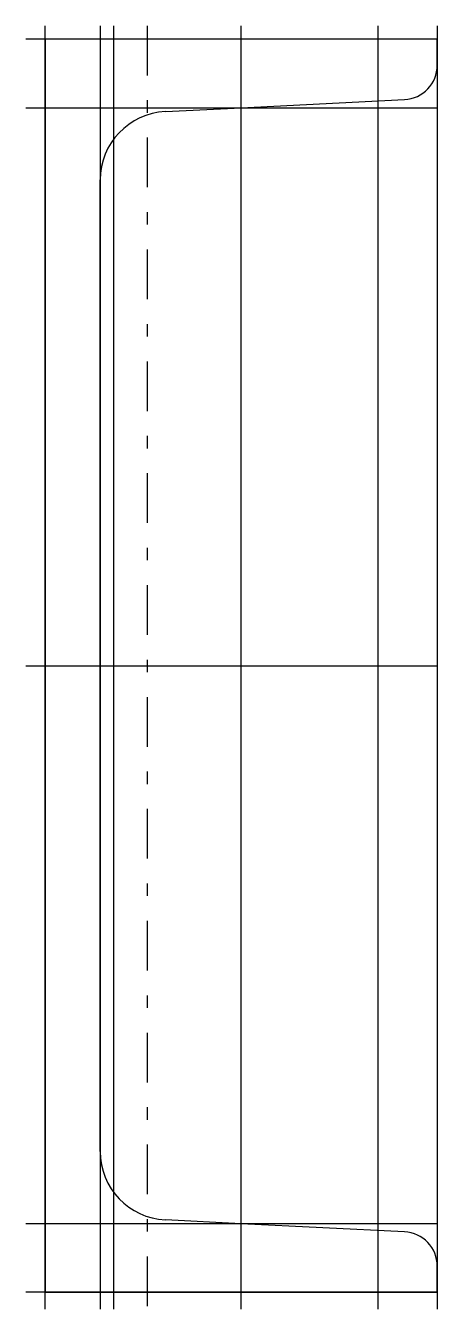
# Model space of a CAD drawing. Extents: x -5 to 100, y -164 to 163.
import ezdxf

# ---------------------------------------------------------------- set-up
doc = ezdxf.new("R2010")
doc.units = 0
doc.linetypes.add('CENTER', pattern=[28.575, 12.7, -6.35, 3.175, -6.35])
doc.layers.get('0').update_dxf_attribs({"linetype": 'CONTINUOUS'})

msp = doc.modelspace()

# ---------------------------------------------------------------- linework, layer by layer
at = {"linetype": 'CONTINUOUS'}
for p, q in [((0, -164.37), (0, 163.46)), ((14, 163.46), (14, -164.37)), ((17.5, -164.37), (17.5, 163.46)), ((50, -164.37), (50, 163.46)), ((84.88, -164.37), (84.88, 163.46)), ((100, 163.46), (100, -164.37)), ((100, 160), (-5, 160)), ((100, 160), (0, 160)), ((0, 160), (0, -160)), ((100, 153.37), (100, 160)), ((50, 142.5), (91.64, 144.58)), ((-5, 142.5), (100, 142.5)), ((30.63, 141.53), (50, 142.5)), ((14, -124.05), (14, 124.05)), ((-5, 0), (100, 0)), ((100, -142.5), (-5, -142.5)), ((50, -142.5), (30.63, -141.53)), ((91.64, -144.58), (50, -142.5)), ((100, -160), (100, -153.37)), ((100, -160), (-5, -160)), ((0, -160), (100, -160))]:
    msp.add_line(p, q, dxfattribs=at)
at = {"linetype": 'CENTER'}
for p, q in [((26, 163.46), (26, -164.37)), ((-5, 0), (100, 0))]:
    msp.add_line(p, q, dxfattribs=at)
at = {"linetype": 'CONTINUOUS'}
for centre, radius, start, end in [((91.2, 153.37), 8.8, 272.866, 0.0066), ((31.5, 124.05), 17.5, 92.8496, 180.0054), ((31.5, -124.05), 17.5, 179.9946, 267.1504), ((91.2, -153.37), 8.8, 359.9934, 87.134)]:
    msp.add_arc(centre, radius, start, end, dxfattribs=at)

doc.saveas('drawing.dxf')
